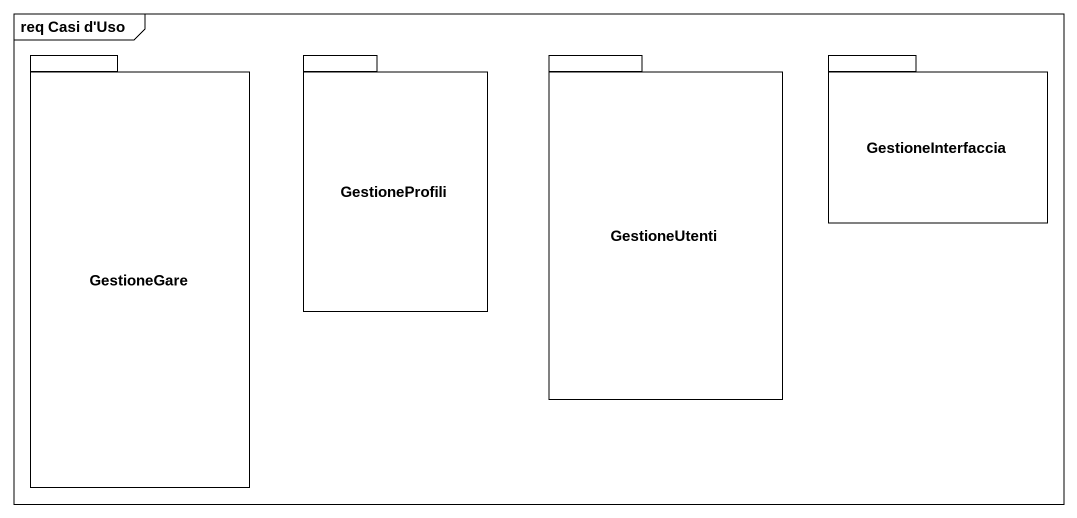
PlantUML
@startuml
mainframe req Casi d'Uso
package GestioneGare {
}
package GestioneProfili {
}
package GestioneUtenti {
}
package GestioneInterfaccia {
}
@enduml
